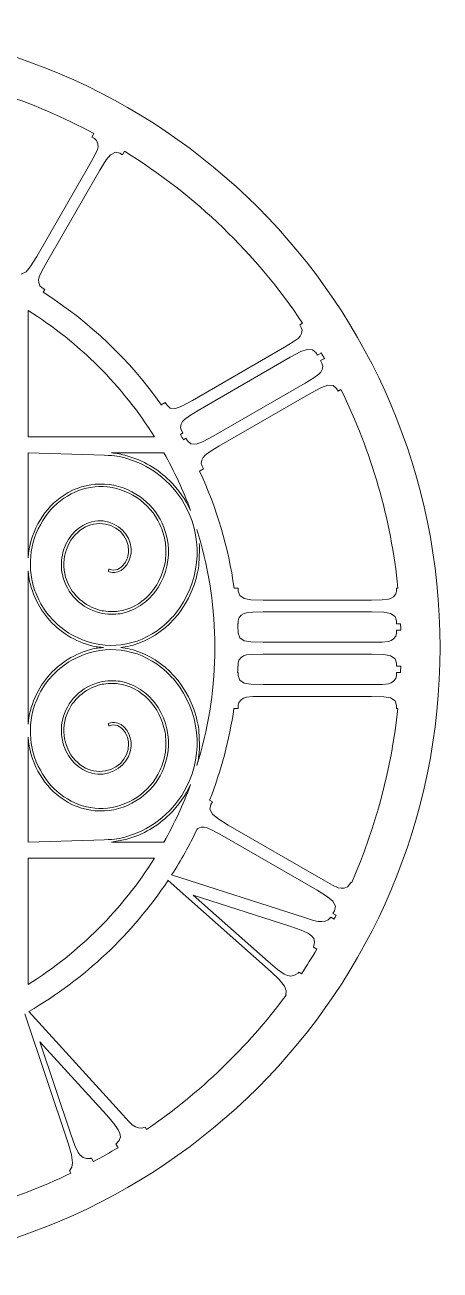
# Model space of a CAD drawing. Header units: inches. Extents: x 0 to 18, y 111 to 129.
# Drawn here: x 12 to 18, y 111 to 129 of the extents above; entities that cross this region are included whole.
import ezdxf

# ---------------------------------------------------------------- set-up
doc = ezdxf.new("R2010")
doc.units = ezdxf.units.IN
doc.layers.add('Top', color=3, linetype='CONTINUOUS')

msp = doc.modelspace()

# ---------------------------------------------------------------- linework, layer by layer
at = {"layer": 'Top', "color": 7, "linetype": 'Continuous', "lineweight": 0}
for p, q in [((12.966, 127.379), (12.995, 127.429)), ((13.003, 127.358), (12.966, 127.379)), ((13.033, 127.328), (13.003, 127.358)), ((13.052, 127.281), (13.033, 127.328)), ((13.054, 127.239), (13.052, 127.281)), ((12.936, 126.985), (13.008, 127.117)), ((13.008, 127.117), (13.045, 127.197)), ((13.045, 127.197), (13.054, 127.239)), ((13.235, 127.124), (13.173, 127.05)), ((13.305, 127.158), (13.235, 127.124)), ((13.37, 127.146), (13.305, 127.158)), ((13.407, 127.124), (13.37, 127.146)), ((13.436, 127.175), (13.407, 127.124)), ((12.167, 125.654), (12.936, 126.985)), ((13.082, 126.901), (12.313, 125.57)), ((13.173, 127.05), (13.082, 126.901)), ((12.075, 125.505), (12.167, 125.654)), ((12.014, 125.431), (12.075, 125.505)), ((12.313, 125.57), (12.24, 125.439)), ((11.944, 125.397), (12.014, 125.431)), ((12.203, 125.358), (12.195, 125.316)), ((12.195, 125.316), (12.198, 125.274)), ((12.24, 125.439), (12.203, 125.358)), ((12.198, 125.274), (12.215, 125.227)), ((12.215, 125.227), (12.245, 125.198)), ((12.245, 125.198), (12.283, 125.176)), ((12.283, 125.176), (12.259, 125.136)), ((15.971, 124.665), (16.012, 124.689)), ((15.992, 124.628), (15.971, 124.665)), ((16.004, 124.588), (15.992, 124.628)), ((15.996, 124.538), (16.004, 124.588)), ((15.749, 124.34), (15.877, 124.417)), ((15.877, 124.417), (15.949, 124.469)), ((15.949, 124.469), (15.978, 124.501)), ((15.978, 124.501), (15.996, 124.538)), ((14.419, 123.572), (15.749, 124.34)), ((15.986, 124.277), (15.833, 124.195)), ((16.077, 124.31), (15.986, 124.277)), ((16.154, 124.305), (16.077, 124.31)), ((16.204, 124.262), (16.154, 124.305)), ((16.225, 124.225), (16.204, 124.262)), ((16.282, 124.257), (16.225, 124.225)), ((16.279, 124.263), (16.282, 124.257)), ((15.833, 124.195), (14.503, 123.427)), ((16.27, 124.147), (16.327, 124.18)), ((16.291, 124.11), (16.27, 124.147)), ((16.303, 124.069), (16.291, 124.11)), ((16.295, 124.019), (16.303, 124.069)), ((16.327, 124.18), (16.331, 124.173)), ((16.048, 123.822), (16.176, 123.899)), ((16.176, 123.899), (16.248, 123.95)), ((16.248, 123.95), (16.277, 123.982)), ((16.277, 123.982), (16.295, 124.019)), ((14.718, 123.054), (16.048, 123.822)), ((16.132, 123.676), (14.802, 122.909)), ((16.285, 123.759), (16.132, 123.676)), ((16.376, 123.792), (16.285, 123.759)), ((16.453, 123.787), (16.376, 123.792)), ((16.503, 123.743), (16.453, 123.787)), ((16.525, 123.706), (16.503, 123.743)), ((16.566, 123.73), (16.525, 123.706)), ((13.969, 123.509), (14.026, 123.542)), ((13.973, 123.503), (13.969, 123.509)), ((14.026, 123.542), (14.047, 123.506)), ((14.047, 123.506), (14.098, 123.461)), ((14.175, 123.456), (14.266, 123.49)), ((14.266, 123.49), (14.419, 123.572)), ((14.098, 123.461), (14.175, 123.456)), ((14.375, 123.35), (14.303, 123.298)), ((14.503, 123.427), (14.375, 123.35)), ((14.256, 123.229), (14.248, 123.18)), ((14.248, 123.18), (14.259, 123.139)), ((14.274, 123.266), (14.256, 123.229)), ((14.259, 123.139), (14.281, 123.102)), ((14.303, 123.298), (14.274, 123.266)), ((14.281, 123.102), (14.245, 123.081)), ((14.29, 123.003), (14.326, 123.024)), ((14.326, 123.024), (14.347, 122.987)), ((14.347, 122.987), (14.397, 122.943)), ((14.397, 122.943), (14.474, 122.938)), ((14.474, 122.938), (14.565, 122.972)), ((14.565, 122.972), (14.718, 123.054)), ((14.602, 122.78), (14.573, 122.748)), ((14.674, 122.831), (14.602, 122.78)), ((14.802, 122.909), (14.674, 122.831)), ((14.58, 122.584), (14.523, 122.551)), ((14.555, 122.71), (14.547, 122.661)), ((14.547, 122.661), (14.558, 122.621)), ((14.573, 122.748), (14.555, 122.71)), ((14.558, 122.621), (14.58, 122.584)), ((15.022, 120.859), (15.08, 120.859)), ((15.08, 120.859), (15.08, 120.816)), ((15.08, 120.816), (15.102, 120.751)), ((17.361, 120.774), (17.371, 120.816)), ((17.371, 120.816), (17.371, 120.859)), ((17.371, 120.859), (17.392, 120.859)), ((15.102, 120.751), (15.167, 120.707)), ((15.167, 120.707), (15.265, 120.691)), ((15.265, 120.691), (15.442, 120.686)), ((15.442, 120.686), (17.009, 120.686)), ((17.009, 120.686), (17.162, 120.689)), ((17.162, 120.689), (17.252, 120.697)), ((17.252, 120.697), (17.293, 120.711)), ((17.293, 120.711), (17.328, 120.734)), ((17.328, 120.734), (17.361, 120.774)), ((15.09, 120.426), (15.08, 120.384)), ((15.123, 120.465), (15.09, 120.426)), ((15.158, 120.489), (15.123, 120.465)), ((15.199, 120.503), (15.158, 120.489)), ((15.29, 120.511), (15.199, 120.503)), ((15.442, 120.514), (15.29, 120.511)), ((17.009, 120.514), (15.442, 120.514)), ((17.187, 120.509), (17.009, 120.514)), ((17.284, 120.492), (17.187, 120.509)), ((17.349, 120.448), (17.284, 120.492)), ((17.371, 120.384), (17.349, 120.448)), ((15.08, 120.341), (15.073, 120.341)), ((15.078, 120.249), (15.08, 120.249)), ((15.08, 120.384), (15.08, 120.341)), ((15.08, 120.249), (15.08, 120.206)), ((17.371, 120.341), (17.371, 120.384)), ((17.429, 120.341), (17.371, 120.341)), ((17.371, 120.206), (17.371, 120.249)), ((17.371, 120.249), (17.432, 120.249)), ((15.08, 120.206), (15.102, 120.141)), ((15.102, 120.141), (15.167, 120.096)), ((15.167, 120.096), (15.265, 120.08)), ((15.265, 120.08), (15.442, 120.075)), ((15.442, 120.075), (17.009, 120.075)), ((17.009, 120.075), (17.162, 120.078)), ((17.162, 120.078), (17.252, 120.086)), ((17.252, 120.086), (17.293, 120.1)), ((17.293, 120.1), (17.328, 120.123)), ((17.328, 120.123), (17.361, 120.164)), ((17.361, 120.164), (17.371, 120.206)), ((15.199, 119.892), (15.158, 119.878)), ((15.29, 119.901), (15.199, 119.892)), ((15.442, 119.904), (15.29, 119.901)), ((17.009, 119.904), (15.442, 119.904)), ((17.187, 119.898), (17.009, 119.904)), ((17.284, 119.881), (17.187, 119.898)), ((17.349, 119.837), (17.284, 119.881)), ((15.08, 119.73), (15.077, 119.73)), ((15.09, 119.815), (15.08, 119.773)), ((15.08, 119.773), (15.08, 119.73)), ((15.123, 119.855), (15.09, 119.815)), ((15.158, 119.878), (15.123, 119.855)), ((17.371, 119.773), (17.349, 119.837)), ((17.371, 119.73), (17.371, 119.773)), ((17.431, 119.73), (17.371, 119.73)), ((15.072, 119.638), (15.08, 119.638)), ((15.08, 119.638), (15.08, 119.595)), ((15.08, 119.595), (15.102, 119.53)), ((15.102, 119.53), (15.167, 119.486)), ((17.328, 119.512), (17.361, 119.553)), ((17.361, 119.553), (17.371, 119.595)), ((17.371, 119.595), (17.371, 119.638)), ((17.371, 119.638), (17.428, 119.638)), ((15.167, 119.486), (15.265, 119.469)), ((15.265, 119.469), (15.442, 119.464)), ((15.442, 119.464), (17.009, 119.464)), ((17.009, 119.464), (17.162, 119.467)), ((17.162, 119.467), (17.252, 119.476)), ((17.252, 119.476), (17.293, 119.489)), ((17.293, 119.489), (17.328, 119.512)), ((15.09, 119.204), (15.08, 119.163)), ((15.08, 119.163), (15.08, 119.119)), ((15.123, 119.244), (15.09, 119.204)), ((15.158, 119.267), (15.123, 119.244)), ((15.199, 119.281), (15.158, 119.267)), ((15.29, 119.29), (15.199, 119.281)), ((15.442, 119.293), (15.29, 119.29)), ((17.009, 119.293), (15.442, 119.293)), ((17.187, 119.287), (17.009, 119.293)), ((17.284, 119.27), (17.187, 119.287)), ((17.349, 119.227), (17.284, 119.27)), ((17.371, 119.163), (17.349, 119.227)), ((17.371, 119.119), (17.371, 119.163)), ((15.08, 119.119), (15.019, 119.119)), ((17.389, 119.119), (17.371, 119.119)), ((14.668, 117.791), (14.707, 117.768)), ((14.685, 117.731), (14.672, 117.663)), ((14.707, 117.768), (14.685, 117.731)), ((14.672, 117.663), (14.707, 117.591)), ((14.707, 117.591), (14.784, 117.527)), ((14.497, 117.383), (14.486, 117.372)), ((14.545, 117.402), (14.497, 117.383)), ((14.588, 117.404), (14.545, 117.402)), ((14.631, 117.395), (14.588, 117.404)), ((14.715, 117.357), (14.631, 117.395)), ((14.784, 117.527), (14.937, 117.433)), ((14.937, 117.433), (16.308, 116.641)), ((14.85, 117.283), (14.715, 117.357)), ((16.221, 116.491), (14.85, 117.283)), ((14.118, 116.712), (16.04, 116.096)), ((16.308, 116.641), (16.443, 116.566)), ((15.558, 115.313), (14.067, 116.634)), ((16.374, 116.396), (16.221, 116.491)), ((16.443, 116.566), (16.527, 116.528)), ((16.527, 116.528), (16.57, 116.519)), ((16.57, 116.519), (16.612, 116.522)), ((16.612, 116.522), (16.661, 116.541)), ((16.661, 116.541), (16.691, 116.572)), ((16.691, 116.572), (16.713, 116.61)), ((16.713, 116.61), (16.722, 116.605)), ((15.829, 115.973), (14.428, 116.422)), ((14.428, 116.422), (15.513, 115.461)), ((16.451, 116.333), (16.374, 116.396)), ((16.486, 116.261), (16.451, 116.333)), ((16.382, 116.065), (16.419, 116.101)), ((16.419, 116.101), (16.466, 116.074)), ((16.451, 116.156), (16.473, 116.194)), ((16.495, 116.13), (16.451, 116.156)), ((16.473, 116.194), (16.486, 116.261)), ((15.989, 115.916), (15.829, 115.973)), ((16.04, 116.096), (16.168, 116.056)), ((16.168, 116.056), (16.236, 116.04)), ((16.236, 116.04), (16.292, 116.037)), ((16.292, 116.037), (16.34, 116.044)), ((16.34, 116.044), (16.382, 116.065)), ((16.095, 115.868), (15.989, 115.916)), ((16.143, 115.832), (16.095, 115.868)), ((16.174, 115.792), (16.143, 115.832)), ((16.185, 115.74), (16.174, 115.792)), ((16.169, 115.668), (16.185, 115.74)), ((16.22, 115.638), (16.169, 115.668)), ((15.513, 115.461), (15.651, 115.345)), ((15.675, 115.199), (15.558, 115.313)), ((15.651, 115.345), (15.744, 115.279)), ((15.744, 115.279), (15.792, 115.259)), ((15.792, 115.259), (15.844, 115.251)), ((15.844, 115.251), (15.897, 115.261)), ((15.897, 115.261), (15.947, 115.294)), ((15.947, 115.294), (15.952, 115.298)), ((15.952, 115.298), (15.96, 115.305)), ((15.96, 115.305), (15.994, 115.285)), ((15.749, 115.105), (15.675, 115.199)), ((15.772, 115.044), (15.749, 115.105)), ((15.771, 114.978), (15.772, 115.044)), ((15.776, 114.975), (15.771, 114.978)), ((12.626, 112.82), (11.997, 114.706)), ((12.054, 114.739), (13.412, 113.244)), ((13.175, 113.243), (12.214, 114.301)), ((12.214, 114.301), (12.66, 112.966)), ((13.282, 113.118), (13.175, 113.243)), ((13.412, 113.244), (13.501, 113.149)), ((13.347, 113.026), (13.282, 113.118)), ((13.501, 113.149), (13.55, 113.102)), ((13.55, 113.102), (13.596, 113.072)), ((13.596, 113.072), (13.639, 113.055)), ((13.639, 113.055), (13.685, 113.052)), ((13.685, 113.052), (13.734, 113.064)), ((13.734, 113.064), (13.753, 113.031)), ((12.66, 112.966), (12.72, 112.801)), ((13.313, 112.821), (13.361, 112.874)), ((13.371, 112.973), (13.347, 113.026)), ((13.361, 112.874), (13.378, 112.924)), ((13.378, 112.924), (13.371, 112.973)), ((12.669, 112.667), (12.626, 112.82)), ((12.72, 112.801), (12.766, 112.7)), ((12.766, 112.7), (12.797, 112.66)), ((13.343, 112.769), (13.313, 112.821)), ((12.685, 112.552), (12.669, 112.667)), ((12.675, 112.489), (12.685, 112.552)), ((12.797, 112.66), (12.837, 112.629)), ((12.837, 112.629), (12.887, 112.611)), ((12.887, 112.611), (12.945, 112.615)), ((12.945, 112.615), (12.951, 112.616)), ((12.951, 112.616), (12.96, 112.618)), ((12.96, 112.618), (12.989, 112.567)), ((12.643, 112.434), (12.675, 112.489)), ((12.662, 112.401), (12.643, 112.434))]:
    msp.add_line(p, q, dxfattribs=at)
at = {"layer": 'Top', "color": 7, "linetype": 'ByBlock', "lineweight": 0}
for p, q in [((12.044, 124.871), (12.044, 123.044)), ((12.044, 123.044), (13.871, 123.044)), ((12.992, 122.785), (12.044, 122.814)), ((12.044, 121.298), (12.044, 122.814)), ((13.247, 122.814), (14.007, 122.814)), ((14.523, 122.551), (14.523, 122.551)), ((12.044, 120.115), (12.044, 121.109)), ((12.044, 119.885), (12.044, 120.115)), ((12.044, 118.891), (12.044, 119.885)), ((12.044, 117.186), (12.044, 118.702)), ((12.992, 117.215), (12.044, 117.186)), ((13.472, 117.229), (13.247, 117.186)), ((13.247, 117.186), (14.007, 117.186)), ((13.871, 116.956), (12.044, 116.956)), ((12.044, 116.956), (12.044, 115.129))]:
    msp.add_line(p, q, dxfattribs=at)
at = {"layer": 'Top', "color": 7, "lineweight": 0}
for points in [[(12.992, 122.785), (13.142, 122.78)], [(12.992, 117.215), (13.142, 117.22)]]:
    msp.add_lwpolyline(points, dxfattribs=at)
at = {"layer": 'Top', "color": 7, "linetype": 'ByBlock', "lineweight": 0}
msp.add_circle((9, 120), 9, dxfattribs=at)
for radius, start, end in [(8.435, 61.7298, 81.9341), (8.435, 33.7688, 58.2702), (6.083, 35.1639, 57.6009), (5.744, 32.0012, 57.9988), (5.744, 32.0012, 57.9988), (8.435, 29.6472, 30.3528), (8.435, 5.8476, 26.2446), (6.083, 29.5854, 30.4332), (5.744, 20.1892, 29.3332), (6.083, 8.1221, 24.7893), (5.744, 1.1474, 17.2903), (6.083, 2.3427, 3.209), (8.435, 1.6892, 2.3135), (5.744, 358.8526, 1.1474), (5.744, 342.7097, 358.8526), (6.083, 356.5872, 357.4537), (8.435, 357.5397, 358.1641), (6.083, 338.7058, 351.6724), (8.435, 336.2663, 354.0049), (5.744, 330.6668, 339.8108), (6.083, 327.2759, 334.3995), (5.744, 302.0012, 327.9988), (6.083, 300.1408, 326.4063), (8.435, 332.2638, 332.692), (8.435, 326.013, 328.8642), (8.435, 304.2963, 323.4392), (8.435, 298.2225, 300.99), (8.435, 276.3037, 295.7289)]:
    msp.add_arc((9, 120), radius, start, end, dxfattribs=at)
at = {"layer": 'Top', "color": 7, "lineweight": 0}
for points in [[(13.142, 122.78), (13.309, 122.774), (13.356, 122.767), (13.487, 122.727)], [(13.472, 122.771), (13.389, 122.795), (13.326, 122.807), (13.247, 122.814)], [(14.087, 122.414), (13.92, 122.58), (13.703, 122.706), (13.472, 122.771)], [(13.487, 122.727), (13.851, 122.618), (14.161, 122.357), (14.335, 122.014)], [(13.545, 122.251), (13.209, 122.428), (12.814, 122.394), (12.505, 122.163)], [(14.391, 121.982), (14.319, 122.14), (14.218, 122.283), (14.087, 122.414)], [(12.294, 121.894), (12.493, 122.175), (12.804, 122.336), (13.127, 122.325)], [(13.127, 122.325), (13.477, 122.313), (13.803, 122.096), (13.949, 121.777)], [(14.072, 121.42), (14.053, 121.779), (13.859, 122.085), (13.545, 122.251)], [(12.505, 122.163), (12.374, 122.065), (12.266, 121.938), (12.185, 121.787)], [(12.132, 120.848), (12.018, 121.204), (12.077, 121.587), (12.294, 121.894)], [(14.335, 122.014), (14.585, 121.521), (14.521, 120.923), (14.174, 120.491)], [(12.185, 121.787), (12.1, 121.629), (12.056, 121.475), (12.044, 121.298)], [(12.966, 121.818), (12.787, 121.776), (12.624, 121.617), (12.56, 121.421)], [(12.76, 121.664), (12.858, 121.751), (12.954, 121.79), (13.076, 121.792)], [(13.128, 121.829), (13.087, 121.835), (13.017, 121.829), (12.966, 121.818)], [(13.076, 121.792), (13.309, 121.795), (13.505, 121.61), (13.497, 121.393)], [(13.534, 121.432), (13.518, 121.636), (13.349, 121.801), (13.128, 121.829)], [(13.949, 121.777), (13.989, 121.691), (14.011, 121.617), (14.028, 121.516)], [(12.622, 120.92), (12.503, 121.179), (12.56, 121.484), (12.76, 121.664)], [(14.028, 121.516), (14.038, 121.455), (14.036, 121.294), (14.023, 121.224)], [(14.506, 121.153), (14.517, 121.213), (14.525, 121.444), (14.518, 121.504)], [(12.56, 121.421), (12.534, 121.341), (12.527, 121.295), (12.526, 121.201)], [(13.29, 121.083), (13.428, 121.088), (13.547, 121.258), (13.534, 121.432)], [(13.497, 121.393), (13.495, 121.322), (13.476, 121.268), (13.436, 121.212)], [(13.875, 120.8), (14.01, 120.977), (14.084, 121.208), (14.072, 121.42)], [(12.526, 121.201), (12.526, 121.128), (12.527, 121.108), (12.539, 121.057)], [(13.436, 121.212), (13.376, 121.131), (13.295, 121.1), (13.221, 121.132)], [(14.023, 121.224), (13.955, 120.853), (13.681, 120.57), (13.347, 120.524)], [(14.438, 120.891), (14.463, 120.96), (14.491, 121.069), (14.506, 121.153)], [(12.044, 121.109), (12.054, 120.974), (12.086, 120.851), (12.143, 120.72)], [(12.539, 121.057), (12.601, 120.776), (12.813, 120.564), (13.098, 120.496)], [(13.207, 121.12), (13.203, 121.111), (13.202, 121.102), (13.203, 121.1)], [(13.203, 121.1), (13.208, 121.091), (13.258, 121.082), (13.29, 121.083)], [(13.221, 121.132), (13.215, 121.134), (13.211, 121.131), (13.207, 121.12)], [(12.243, 120.605), (12.206, 120.666), (12.154, 120.78), (12.132, 120.848)], [(13.115, 120.532), (12.904, 120.575), (12.711, 120.727), (12.622, 120.92)], [(13.385, 120), (13.862, 120.063), (14.26, 120.397), (14.438, 120.891)], [(13.67, 120.607), (13.729, 120.646), (13.831, 120.741), (13.875, 120.8)], [(12.143, 120.72), (12.199, 120.593), (12.264, 120.494), (12.358, 120.39)], [(12.703, 120.169), (12.513, 120.269), (12.353, 120.421), (12.243, 120.605)], [(13.372, 120.489), (13.479, 120.509), (13.581, 120.549), (13.67, 120.607)], [(13.098, 120.496), (13.164, 120.481), (13.305, 120.477), (13.372, 120.489)], [(13.347, 120.524), (13.285, 120.516), (13.176, 120.52), (13.115, 120.532)], [(14.174, 120.491), (14.111, 120.412), (13.988, 120.298), (13.908, 120.242)], [(12.358, 120.39), (12.536, 120.194), (12.769, 120.062), (13.029, 120.011)], [(13.908, 120.242), (13.538, 119.987), (13.095, 119.96), (12.703, 120.169)], [(12.358, 119.61), (12.536, 119.806), (12.769, 119.938), (13.029, 119.989)], [(13.908, 119.758), (13.538, 120.013), (13.095, 120.04), (12.703, 119.831)], [(13.029, 120.011), (13.048, 120.008), (13.088, 120.004), (13.132, 120)], [(13.029, 119.989), (13.048, 119.992), (13.088, 119.996), (13.132, 120)], [(13.385, 120), (13.862, 119.937), (14.26, 119.603), (14.438, 119.109)], [(12.703, 119.831), (12.513, 119.731), (12.353, 119.579), (12.243, 119.395)], [(14.174, 119.509), (14.111, 119.588), (13.988, 119.702), (13.908, 119.758)], [(12.143, 119.28), (12.199, 119.407), (12.264, 119.506), (12.358, 119.61)], [(13.098, 119.504), (13.164, 119.519), (13.305, 119.523), (13.372, 119.511)], [(12.243, 119.395), (12.206, 119.334), (12.154, 119.22), (12.132, 119.152)], [(12.539, 118.943), (12.601, 119.224), (12.813, 119.436), (13.098, 119.504)], [(13.115, 119.468), (12.904, 119.425), (12.711, 119.273), (12.622, 119.08)], [(13.347, 119.476), (13.285, 119.484), (13.176, 119.48), (13.115, 119.468)], [(14.023, 118.776), (13.955, 119.147), (13.681, 119.43), (13.347, 119.476)], [(13.372, 119.511), (13.479, 119.491), (13.581, 119.451), (13.67, 119.393)], [(13.67, 119.393), (13.729, 119.354), (13.831, 119.259), (13.875, 119.2)], [(14.335, 117.986), (14.585, 118.479), (14.521, 119.077), (14.174, 119.509)], [(12.044, 118.891), (12.054, 119.026), (12.086, 119.149), (12.143, 119.28)], [(13.875, 119.2), (14.01, 119.023), (14.084, 118.792), (14.072, 118.58)], [(12.132, 119.152), (12.018, 118.796), (12.077, 118.413), (12.294, 118.106)], [(12.622, 119.08), (12.503, 118.821), (12.56, 118.516), (12.76, 118.336)], [(14.438, 119.109), (14.463, 119.04), (14.491, 118.931), (14.506, 118.847)], [(12.526, 118.799), (12.526, 118.872), (12.527, 118.892), (12.539, 118.943)], [(13.207, 118.88), (13.203, 118.889), (13.202, 118.898), (13.203, 118.9)], [(13.203, 118.9), (13.208, 118.909), (13.258, 118.918), (13.29, 118.917)], [(13.221, 118.868), (13.215, 118.866), (13.211, 118.869), (13.207, 118.88)], [(13.436, 118.788), (13.376, 118.869), (13.295, 118.9), (13.221, 118.868)], [(13.29, 118.917), (13.428, 118.912), (13.547, 118.742), (13.534, 118.568)], [(14.506, 118.847), (14.517, 118.787), (14.525, 118.556), (14.518, 118.496)], [(12.185, 118.213), (12.1, 118.371), (12.056, 118.525), (12.044, 118.702)], [(12.56, 118.579), (12.534, 118.659), (12.527, 118.705), (12.526, 118.799)], [(13.497, 118.607), (13.495, 118.678), (13.476, 118.732), (13.436, 118.788)], [(14.028, 118.484), (14.038, 118.545), (14.036, 118.706), (14.023, 118.776)], [(12.966, 118.182), (12.787, 118.224), (12.624, 118.383), (12.56, 118.579)], [(13.076, 118.208), (13.309, 118.205), (13.505, 118.39), (13.497, 118.607)], [(13.534, 118.568), (13.518, 118.364), (13.349, 118.199), (13.128, 118.171)], [(14.072, 118.58), (14.053, 118.221), (13.859, 117.915), (13.545, 117.749)], [(13.949, 118.223), (13.989, 118.309), (14.011, 118.383), (14.028, 118.484)], [(14.518, 118.496), (14.511, 118.426), (14.5, 118.358), (14.484, 118.293)], [(12.76, 118.336), (12.858, 118.249), (12.954, 118.21), (13.076, 118.208)], [(12.505, 117.837), (12.374, 117.935), (12.266, 118.062), (12.185, 118.213)], [(12.294, 118.106), (12.493, 117.825), (12.804, 117.664), (13.127, 117.675)], [(13.128, 118.171), (13.087, 118.165), (13.017, 118.171), (12.966, 118.182)], [(13.127, 117.675), (13.477, 117.687), (13.803, 117.904), (13.949, 118.223)], [(13.487, 117.273), (13.851, 117.382), (14.161, 117.643), (14.335, 117.986)], [(14.391, 118.018), (14.319, 117.86), (14.218, 117.717), (14.087, 117.586)], [(13.545, 117.749), (13.209, 117.572), (12.814, 117.606), (12.505, 117.837)], [(14.087, 117.586), (13.92, 117.42), (13.703, 117.294), (13.472, 117.229)], [(13.142, 117.22), (13.309, 117.226), (13.356, 117.233), (13.487, 117.273)]]:
    msp.add_open_spline(points, degree=3, dxfattribs=at)

doc.saveas('drawing.dxf')
